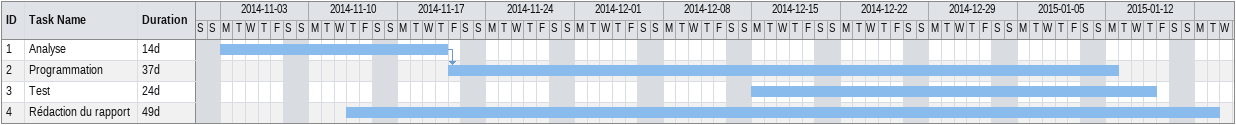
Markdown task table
| ID | Task | Duration | Start | Finish | Predecessors |
|---|---|---|---|---|---|
| 1 | Analyse | 14d | 2014-11-03 | 2014-11-20 |  |
| 2 | Programmation | 37d | 2014-11-21 | 2015-01-12 | 1 |
| 3 | Test | 24d | 2014-12-15 | 2015-01-15 |  |
| 4 | Rédaction du rapport | 49d | 2014-11-13 | 2015-01-20 |  |
